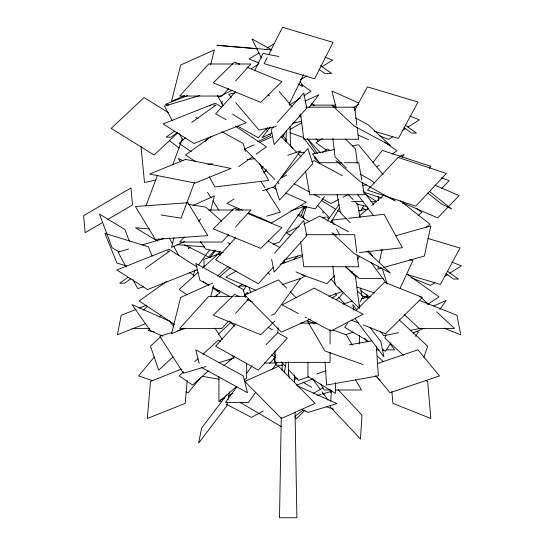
<?xml version="1.0" encoding="UTF-8"?>
<svg xmlns="http://www.w3.org/2000/svg" width="545" height="545" viewBox="0 0 545 545"><rect width="100%" height="100%" fill="white"/><g stroke="black" fill="none" stroke-linecap="round" stroke-linejoin="round"><path stroke-width="0.82" d="M218.94 376.629L218.913 401.863L236.557 386.63M246.66 363.638L246.64 377.93L244.119 380.103M281.261 417.368L279.517 517.75L296.896 517.75L295.056 412.265M282.078 370.58L282.228 362.078M286.064 141.748L286.254 130.684M359.278 344.004L359.577 335.57M278.141 327.783L277.827 332.736L266.014 344.672M330.481 405.405L330.379 407.054L360.463 439.011L361.989 415.086L338.261 389.886M330.747 401.284L331.428 390.554M187.194 380.614L185.252 403.368L147.314 418.492L150.481 381.405L181.301 369.122M221.978 103.959L222.203 101.431M284.422 372.358L286.084 362.384M227.497 402.108L226.706 406.086L198.612 443.174L201.602 428.05L226.638 395.009M227.967 399.717L229.54 391.76M378.537 265.858L377.835 269.121L381.916 267.977M379.231 262.595L382.038 249.549M330.679 392.72L331.074 391.119M210.717 64.433L214.383 49.874L180.674 64.998L171.512 101.397L184.53 95.552M173.957 237.709L171.512 247.416L184.53 241.571M210.717 210.452L214.383 195.893L192.93 205.513M210.717 296.827L213.565 285.505M193.284 275.259L195.069 269.686M302.891 217.646L306.562 206.453M385.915 334.903L384.818 338.098L403.375 355.265M423.826 357.384L427.655 346.218L399.206 319.888M172.683 164.951L182.343 138.811M145.937 205.983L157.423 175.32M194.354 182.752L181.103 218.143L161.095 215.009M301.331 215.309L304.812 206.616M351.505 272.922L352.213 271.39M357.527 259.917L359.298 256.089M400.125 288.21L412.872 260.667L409.656 259.597M215.943 296.923L217.005 294.743M254.549 70.884L263.106 53.424L278.863 56.517M289.082 104.279L303.592 74.672M267.179 57.586L264.107 63.649L314.622 78.773L333.043 42.374L282.528 27.25L268.712 54.548M354.563 110.662L367.385 86.893L418.042 102.017L398.415 138.416L374.292 131.216M243.281 291.159L246.081 285.975L239.357 285.975M360.034 301.971L363.277 296.173L357.493 291.282M330.883 222.483L339.337 208.156M360.463 210.99L363.644 205.996M415.637 336.326L418.362 332.048L415.951 331.326M347.506 323.13L344.733 327.361L368.699 341.463M363.665 298.449L365.048 296.33L367.957 298.04M390.949 342.825L385.41 351.293L382.501 349.583M282.16 137.585L284.946 133.382M402.217 157.178L404.145 154.426L399.499 156.483M439.869 309.383L446.144 300.445L433.752 305.929M327.198 221.025L339.126 204.538M236.857 386.807L225.528 402.462L248.404 402.462L255.789 392.25M246.701 373.202L252.117 365.715M272.534 369.115L276.962 362.997L264.257 362.997M263.964 173.16L266.471 169.72M198.537 264.972L209.423 250.135M202.59 267.956L204.075 265.933M210.016 257.84L215.459 250.421M324.418 196.711L315.248 208.817L300.329 205.526M270.266 126.985L262.009 137.701L271.955 133.15M309.076 107.508L318.886 94.782L305.105 101.084M372.971 162.464L382.304 150.42L430.87 166.341L429.31 168.344M402.36 203.128L403.395 201.793M261.586 168.439L263.194 166.491M149.855 328.642L148.247 330.59L154.017 331.741M159.487 316.952L161.088 315.003M343.33 292.658L339.644 297.127L336.292 299.723M355.442 277.97L357.023 276.056M154.283 356.989L138.648 375.921L153.022 380.798M201.105 377.051L188.168 392.72L185.77 391.909M214.839 250.169L208.701 257.049L184.544 244.889M273.413 126.951L271.165 129.458L274.155 144.582L306.746 108.183L303.756 93.059L277.344 122.557M274.537 253.207L303.756 220.568L306.746 235.692L274.155 272.091L271.635 259.359M228.771 88.501L221.958 96.043L179.734 96.043L208.694 63.997L233.178 63.997M235.583 80.96L250.911 63.997L234.868 63.997M235.481 91.826L215.609 113.823L225.916 119.6M267.418 127.694L258.337 137.749L237.709 126.202M184.278 237.034L179.734 242.062L221.958 242.062L228.771 234.52M198.475 221.325L200.744 218.811M235.583 226.979L250.911 210.016L234.868 210.016M235.481 237.845L215.609 259.842L258.337 283.768L273.099 267.432M228.205 321.53L221.958 328.444L179.734 328.444L208.694 296.391L233.178 296.391M235.583 313.361L248.643 298.905M235.481 324.221L215.609 346.218L258.337 370.15L287.29 338.098L277.712 332.729M280.947 178.086L307.918 148.587L312.769 163.711L279.476 200.11L274.884 185.784M216.835 255.08L220.269 251.368M441.661 188.42L449.203 180.661L441.184 177.82M244.242 295.363L247.164 292.358L248.207 293.701M293.966 259.522L297.522 255.884M334.541 275.859L326.843 283.741L301.63 274.612M269.632 363.277L275.511 357.316M305.009 410.119L296.752 418.492L295.22 417.804M189.633 247.192L188.441 248.384L190.668 247.212M356.076 310.316L384.525 282.269L422.464 297.393L385.54 333.792L363.406 324.97M229.356 360.443L231.141 358.692M274.68 321.107L260.742 334.759L213.238 315.221L234.452 294.45L239.119 296.371M177.656 132.925L154.099 155.046L111.207 128.368L144.064 97.514L168.371 112.631M218.191 334.317L231.196 322.218M143.396 310.125L147.729 306.12M160.387 337.062L150.488 346.218L158.697 370.15L172.922 356.982M185.429 137.769L179.203 143.437L191.322 151.721M205.118 141.298L208.231 138.464M197.883 272.446L179.203 289.456L187.282 294.974M202.863 267.908L218.429 253.738L220.446 255.115M217.571 275.974L228.157 266.335M183.563 371.867L179.203 375.839L192.671 385.036L208.231 370.859M194.769 361.662L197.883 358.828M202.863 354.291L218.429 340.114L220.446 341.49M223.988 365.552L234.704 356.307M266.13 190.614L268.705 188.406M219.288 277.112L230.222 267.718M238.73 287.058L241.946 284.299M418.09 215.643L421.885 212.373L416.496 208.367M359.611 215.704L367.882 208.667M371.697 205.417L383.789 195.137M426.122 227.428L429.944 224.186L400.159 200.73M294.797 416.394L302.959 410.31M174.366 131.263L166.068 137.177L170.96 137.177L177.186 132.742M209.648 106.111L211.031 105.124M191.711 122.387L215.922 105.124L213.477 105.124M211.767 136.216L185.477 154.957L195.362 161.524M238.785 166.559L252.621 156.694M256.082 154.228L266.457 146.83L235.386 126.188M128.02 277.282L119.723 283.196L124.614 283.196L130.841 278.761M145.365 268.406L169.577 251.143L167.131 251.143M166.804 281.247L139.132 300.976L174.441 324.432M214.58 296.793L220.112 292.849L213.047 288.162M331.966 298.238L336.17 295.363M315.739 157.13L314.39 158.05L319.37 162.587M322.47 152.532L327.858 148.846L329.725 150.549M322.388 138.498L316.032 142.722L326.414 150.113M392.073 154.126L397.012 150.842L384.566 141.966M427.716 304.369L439.018 296.861L407.197 274.176M251.306 68.813L258.405 64.208M289.715 105.008L300.35 98.1M303.899 95.804L310.991 91.199L301.344 84.298M353.521 107.706L358.549 104.524M392.816 136.652L388.51 139.384L379.804 135.916M402.149 130.745L405.739 128.477M407.892 127.114L419.378 119.846L409.881 116.065M434.815 282.671L430.509 285.403L411.523 277.848M444.148 276.765L447.738 274.496M449.891 273.134L461.377 265.865L451.88 262.084M259.107 52.892L249.099 58.969L259.216 63.063M266.975 48.117L274.121 43.777M300.465 79.74L306.896 75.83M321.918 66.715L332.641 60.202L324.861 57.055M234.112 199.041L226.877 203.367L242.28 210.104M235.971 271.097L225.834 277.16L255.871 290.294M299.45 279.387L305.241 275.927L296.003 271.88M102.637 222.442L85.156 232.688L83.623 215.691L130.984 187.93L132.51 204.927L107.74 219.451M289.933 129.506L301.719 122.904M313.402 393.292L323.015 387.938M220.146 400.2L224.588 397.83M228.294 395.847L232.729 393.476M263.324 411.066L251.483 417.402L226.121 404.118M263.228 172.186L266.219 170.605M218.191 97.473L232.293 90.048M282.16 177.397L286.636 175.054M311.999 161.77L314.233 160.598L342.362 175.633M338.465 199.606L331.006 203.51L322.129 198.762M342.941 197.263L348.909 194.136M299.219 226.434L286.295 232.926L290.744 235.338M303.776 224.145L319.738 216.127L348.63 231.795M304.055 208.49L306.324 207.359M257.765 141.666L270.729 135.507L269.775 134.111M292.631 123.701L295.69 122.298M254.018 144.888L244.821 149.01L274.905 179.516M259.379 142.477L272.398 136.638M212.85 282.957L180.674 297.393L171.512 333.792L183.767 328.294M310.507 319.05L281.397 332.116L244.821 295.029L278.529 279.905L286.786 288.278M376.261 166.77L379.361 165.401M413.083 333.077L423.921 328.274M197.481 269.686L147.641 289.511L116.773 269.973L168.984 249.208L196.983 266.927M187.902 95.504L165.387 104.367L168.705 105.015M136.161 309.328L121.235 315.221L117.386 334.759L145.665 323.601M139.302 308.089L146.373 305.302M296.562 385.226L312.449 379.156M222.891 252.608L203.884 259.325L204.143 266.948M280.28 264.23L302.448 256.388M217.789 291.248L219.376 290.683M328.86 296.276L342.321 291.514L338.316 287.188M308.817 376.786L298.524 380.424L288.223 369.299M316.734 373.986L326.237 370.627M313.321 380.683L314.921 380.124M287.821 155.236L300.561 150.904L274.517 186.628L262.567 190.689M282.242 284.64L300.561 278.413L274.517 314.138L271.328 315.221M343.221 304.096L352.036 301.113M345.223 334.814L353.228 332.103M377.201 363.624L417.933 349.801L439.495 375.921L389.982 392.72L375.968 375.743M294.177 379.518L297.372 378.468M290.826 210.779L304.403 206.432L279.456 242.157L273.065 244.201M199.831 95.566L164.447 106.125L172.458 120.983M128.559 249.024L118.102 252.144L126.113 267.002M142.225 244.943L163.936 238.465M259.502 218.347L261.109 217.864M266.743 216.188L280.409 212.107L265.871 189.285M143.362 286.868L137.735 288.543L132.925 279.633M171.845 332.559L159.78 336.163L183.406 373.243L205.921 366.526M177.472 330.876L185.518 328.478M218.783 362.684L234.064 358.126L232.245 355.272M316.952 395.506L321.005 394.355M322.62 393.892L331.53 391.358M395.738 235.747L430.836 225.896L424.357 256.061L383.551 267.52M284.592 259.788L302.4 254.856M156.02 180L144.493 182.534L140.978 145.971M234.377 93.12L228.634 94.292L231.346 97.48M276.22 126.501L258.998 130.017L235.685 102.583M292.617 123.156L301.637 121.317M334.582 149.5L312.346 153.935L319.833 163.03M352.704 145.883L358.467 144.738L383.081 174.611M362.364 185.552L366.478 184.728M361.757 298.476L370.818 296.671M398.599 332.722L383.769 335.679L380.56 331.776M410.126 330.42L420.835 328.288M322.517 217.768L325.856 217.128M358.447 210.867L367.637 209.103M349.25 344.862L371.792 340.857M207.795 164.338L212.843 163.732M247.335 159.576L254.91 158.663M346.831 218.463L331.612 220.166L334.058 224.622M348.521 218.272L384.027 214.301L402.339 247.723L359.23 252.546M310.568 105.124L335.904 105.124M305.691 107.181L354.604 107.181L356.818 124.894M298.687 152.43L304.621 152.43M318.382 162.71L341.906 162.71M344.426 162.71L358.705 162.71L361.751 179.966M351.566 201.391L363.188 201.391M370.661 201.391L376.472 201.391L365.715 194.64M208.694 210.016L233.178 210.016M305.691 234.691L354.604 234.691L356.818 252.403M383.367 278.393L359.284 278.393L345.155 266.444M216.433 290.376L218.947 290.376M234.868 296.391L246.694 296.391M362.697 296.391L367.766 296.391M300.438 323.124L316.522 323.124M132.013 328.444L149.664 328.444M376.656 349.904L379.122 349.904M382.399 349.904L384.041 349.904M386.5 349.904L394.703 349.904L390.138 343.813M282.875 365.307L276.165 365.307L273.828 358.058M330.978 389.988L324.2 389.988L320.773 384.136M335.209 389.988L361.478 389.988L355.49 379.756M264.38 49.391L266.055 49.534M149.752 228.961L135.507 227.762L157.471 241.115M176.934 244.61L204.6 246.926M271.601 49.874L217.033 45.296L257.649 48.825M188.304 204.361L205.819 207.1L221.508 221.175M202.297 376.282L218.995 379.245M223.212 252.594L205.833 249.147L200.458 241.571M356.355 203.83L366.962 206.569M427.88 238.431L460.041 248.036L440.415 284.435L406.645 274.353M126.556 266.001L116.896 263.031L104.892 233.369L148.356 246.756L152.15 256.123M298.04 214.355L302.032 215.636L304.43 219.07M363.903 192.208L381.418 197.944M380.696 249.964L382.304 250.502M357.009 287.113L374.701 292.999M326.298 406.74L333.465 409.172M290.049 132.742L303.374 137.483L315.514 153.656M314.56 323.526L307.414 320.991L324.902 350.973L363.024 364.503M332.832 330.011L346.334 334.807L352.302 345.046M419.207 300.343L456.908 315.221L460.763 334.759L444.264 328.247M351.552 320.242L358.665 323.076M425.298 380.458L427.668 381.405L430.829 418.492L392.897 403.368L391.889 391.569M239.119 63.976L234.452 62.055L213.238 82.826L260.742 102.365L281.956 81.593L246.912 67.178M239.119 209.995L234.452 208.074L213.238 228.846L260.742 248.384L281.956 227.612L247.689 213.517M246.912 299.58L252.362 301.821M434.944 185.198L459.088 195.594L437.717 217.877L402.666 202.788M272.398 187.316L276.247 188.999M285.491 193.039L306.283 202.134L271.539 222.905L248.438 212.802M182.991 160.598L178.344 158.541L180.763 161.974M162.744 336.163L150.352 330.672L131.999 304.56L169.951 321.359L173.814 326.857M358.712 103.032L331.905 91.001L336.183 107.992M357.922 134.962L368.645 139.779M297.352 385.819L336.81 403.6L308.232 412.361L301.269 409.22M220.153 400.991L221.645 401.774M294 183.726L309.546 192.038M313.988 194.415L319.908 197.576M298.442 313.613L282.16 304.907L314.233 288.107L363.086 314.22L331.006 331.019L308.061 318.757M305.105 317.176L306.583 317.967M336.36 107.638L331.912 105.246L354.127 126.011L390.445 145.549L368.229 124.785L355.626 118.006M336.36 235.147L331.912 232.756L354.127 253.52L390.445 273.059L368.229 252.294L366.744 251.497M195.798 117.407L198.026 118.633M221.781 131.692L243.315 143.526L245.291 151.524M208.864 285.124L199.954 280.225L195.798 263.426L243.315 289.545L245.291 297.543M212.577 287.167L229.649 296.548M201.439 367.419L247.471 392.72L243.315 375.921L195.798 349.801L199.163 363.406M297.924 215.295L308.947 221.379M340.441 163.214L336.047 160.775L360.163 181.54L395.323 201.078L392.155 198.346M360.225 174.202L371.213 180.313L374.381 183.045M271.894 49.99L251.967 38.899L261.382 57.961M298.36 84.08L302.788 86.546L300.152 81.205M238.117 63.397L239.596 64.221M268.14 94.973L269.611 95.797M268.14 240.992L279.926 247.594M268.14 327.368L272.555 329.848M271.362 355.006L275.811 357.506M294.266 377.065L296.446 378.346M302.979 382.188L311.699 387.318M322.592 393.728L324.043 394.58M240.522 402.612L281.193 426.537M119.164 251.994L112.079 247.689L99.456 214.042L124.962 229.547L129.363 241.285M321.516 200.431L335.856 209.437M337.294 210.336L340.877 212.591M285.784 262.683L283.965 261M221.795 107.276L215.329 103.189L163.119 123.953L193.986 143.492L246.204 122.727L232.558 114.096M227.824 242.614L229.963 244.017M189.04 272.207L194.688 275.961M203.162 281.588L208.81 285.342M405.357 125.173L416.421 133.062L411.53 133.062L403.92 127.639M447.356 271.192L458.427 279.081L453.535 279.081L445.926 273.658M360.804 290.71L369.796 297.12M320.514 65.536L331.537 73.425L324.636 73.425L319.125 69.481M362.173 207.577L365.538 210.084M169.304 140.535L179.271 148.111M429.862 191.792L451.703 208.994L441.525 203.932L427.621 192.991M377.154 355.987L383.38 361.662M375.519 375.961L379.879 379.933M419.909 296.391L428.561 304.403M436.606 311.842L454.537 328.444L419.234 328.444L404.39 314.703M229.316 321.012L234.738 326.223M311.835 103.189L314.261 105.56M345.394 138.968L355.517 148.887L357.309 163.227M346.429 168.098L335.114 157.008L332.791 138.457M345.394 266.478L355.517 276.397L359.53 308.45L335.114 284.517L332.791 265.967M280.886 136.277L296.814 152.43M297.992 153.629L300.942 156.619M277.269 181.907L279.033 183.699M290.328 291.868L296.221 297.849M347.955 194.245L353.153 199.634M354.884 201.425L357.765 204.416L360.088 217.564M350.156 222.707L340.346 212.536L337.157 194.456M317.646 205.349L329.848 218.061M322.34 211.896L323.505 213.102M326.986 216.74L328.73 218.552M330.876 279.156L335.454 284.095M268.092 272.643L269.809 274.496M273.345 353.228L275.634 355.701M281.356 361.887L285.934 366.826M307.707 138.914L320.433 152.825M335.08 293.251L336.783 295.124M338.486 296.998L344.726 303.878M315.916 138.614L318.185 141.128M279.163 91.471L292.175 106.786M299.219 115.077L300.847 116.991M363.011 190.559L373.741 204.722M357.316 194.218L373.666 215.8M356.88 309.976L352.792 304.587L353.896 310.159M370.164 327.511L380.887 341.667L383.884 356.791L355.783 319.711L355.469 318.116M283.066 135.698L286.609 140.412M290.151 145.133L292.679 148.506M283.066 261.15L284.081 262.499M364.755 338.397L367.289 341.783M368.761 250.809L372.719 256.204M371.131 262.561L386.466 283.461M312.517 378.802L320.535 389.791M322.034 391.855L328.049 400.098M266.423 129.22L267.861 131.318M307.625 139.009L317.449 153.704M260.878 181.437L264.965 187.855M207.495 192.283L211.126 197.985M212.945 200.839L218.852 210.111M214.982 328.172L222.251 339.583M359.073 304.832L359.938 306.283M259.427 163.589L268.733 180.443L214.887 186.935L209.226 176.675M336.497 229.077L339.753 235.018M217.509 95.464L223.123 105.859M179.271 133.614L182.875 140.297M169.161 237.77L172.37 243.71M173.569 245.938L178.78 255.591M382.61 269.686L387.202 284.013M283.318 260.926L284.054 263.358M249.133 287.317L250.843 292.992M367.637 207.148L368.045 208.762M366.819 294.402L367.637 297.638M288.421 373.189L289.334 378.128M362.187 182.432L364.367 194.763L309.764 194.763L305.554 170.932M360.64 288.046L361.655 295.492M357.139 127.428L358.617 139.234L303.797 139.234L300.629 113.932M357.139 254.937L358.617 266.743L303.797 266.743L300.629 241.442M378.216 196.582L378.523 200.689M376.411 346.756L378.359 375.839L326.591 385.036L325.038 361.771M289.668 102.617L289.708 105.165M290.083 126.433L290.424 145.999M294.409 374.837L294.538 382.488M335.475 382.57L335.475 393.429L307.952 376.513L307.952 362.309M330.072 329.807L330.072 344.004M330.072 352.356L330.072 362.377L275.034 362.377L275.034 350.687M288.421 361.751L288.421 374.013M398.123 157.41L367.48 190.13L415.74 206.18L446.382 173.467L398.123 157.41M278.529 366.281L244.821 381.405L281.397 418.492L315.099 403.368L278.529 366.281M185.552 159.392L149.65 174.032L195.151 183.066L231.06 168.425L185.552 159.392M187.943 202.726L135.446 206.528L155.311 239.412L207.809 235.61L187.943 202.726"/></g></svg>
